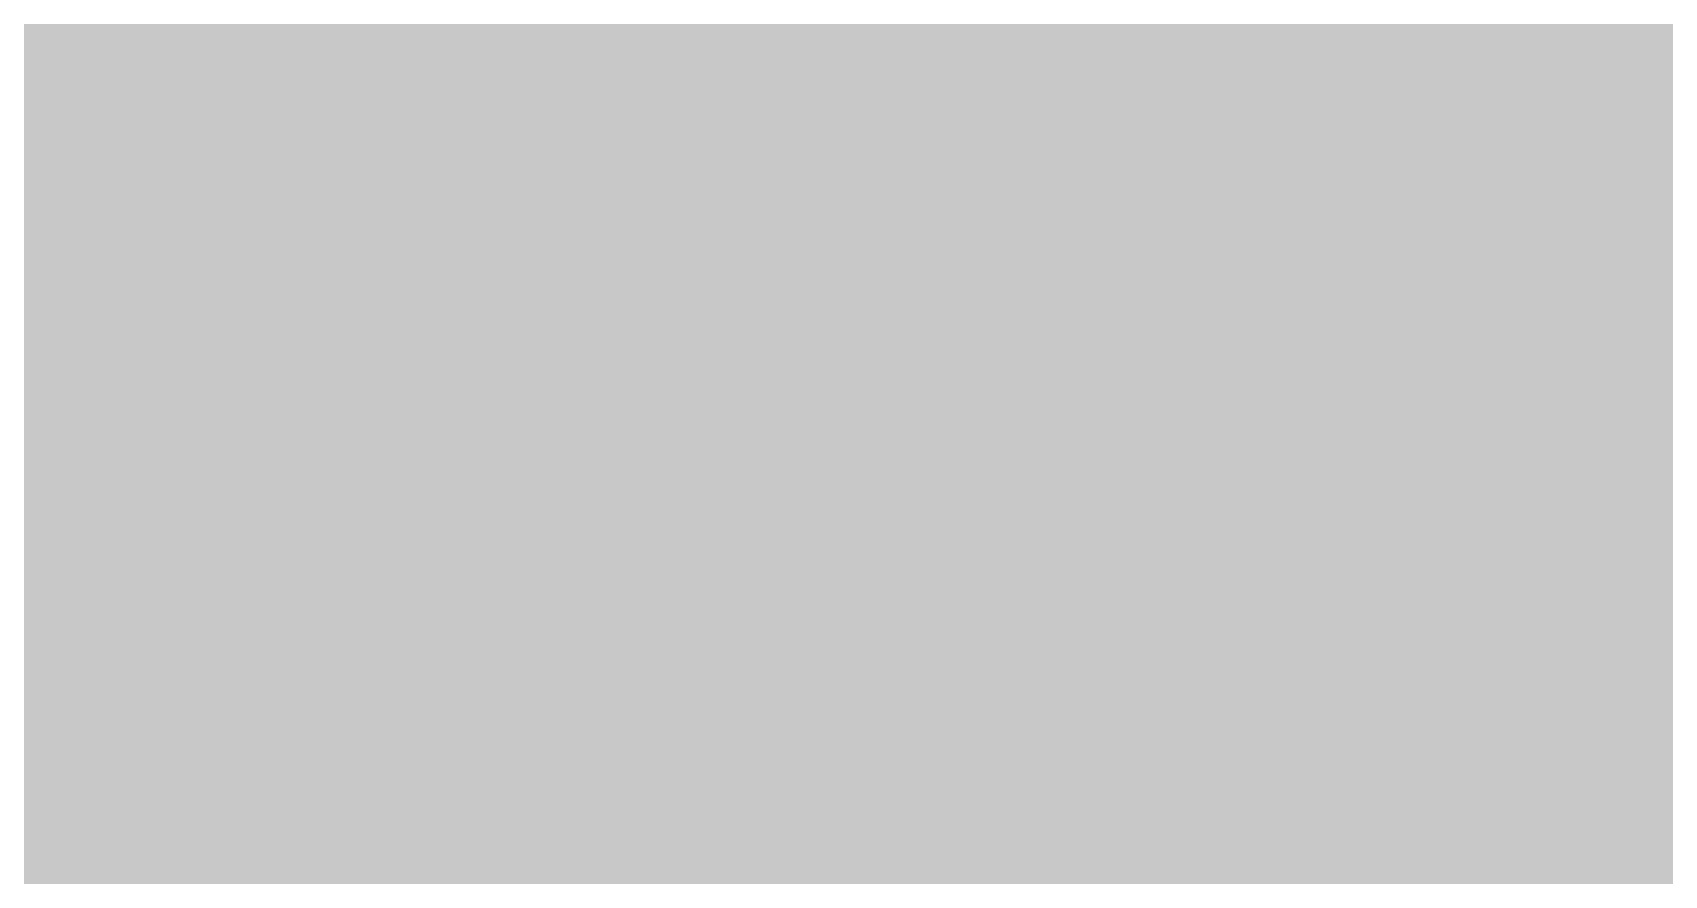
# Model space of a CAD drawing. Extents: x -118 to 4, y -52 to 56.
# Drawn here: x -34.24 to -24.43, y 36.47 to 41.53 of the extents above; entities that cross this region are included whole.
import ezdxf

# ---------------------------------------------------------------- set-up
doc = ezdxf.new("R2010")
doc.units = 0
doc.header["$MEASUREMENT"] = 0
doc.layers.get('0').update_dxf_attribs({"linetype": 'CONTINUOUS'})
for name, color, linetype in [('22-302-0_BOT', 7, 'CONTINUOUS'), ('22-302-0_DRD', 7, 'CONTINUOUS'), ('22-302-0_DRL', 2, 'CONTINUOUS'), ('22-302-0_GND', 1, 'CONTINUOUS'), ('22-302-0_IN1', 3, 'CONTINUOUS'), ('22-302-0_SMB', 5, 'CONTINUOUS'), ('22-302-0_SMT', 10, 'CONTINUOUS'), ('22-302-0_SPB', 14, 'CONTINUOUS'), ('22-302-0_SPT', 9, 'CONTINUOUS'), ('22-302-0_SSB', 12, 'CONTINUOUS'), ('22-302-0_SST', 11, 'CONTINUOUS'), ('22-302-0_TOP', 13, 'CONTINUOUS'), ('THRUHOLE_TAP', 7, 'CONTINUOUS')]:
    doc.layers.add(name, color=color, linetype=linetype)

# ---------------------------------------------------------------- blocks, each defined once
blk = doc.blocks.new('RECTANGLE_4')
blk.add_solid([(0.4064, 0.4826), (0.4064, -0.4826), (-0.4064, 0.4826), (-0.4064, -0.4826)])
blk = doc.blocks.new('ROUND_50')
at = {"const_width": 0.35052}
blk.add_lwpolyline([(-0.17526, 0, 1), (0.17526, 0, 1)], format="xyb", close=True, dxfattribs=at)
blk = doc.blocks.new('RECTANGLE_61')
blk.add_solid([(0.4445, 0.3175), (0.4445, -0.3175), (-0.4445, 0.3175), (-0.4445, -0.3175)])
blk = doc.blocks.new('OBLONG_12')
at = {"const_width": 0.2794}
blk.add_lwpolyline([(0.7493, 0), (-0.7493, 0)], dxfattribs=at)
at = {"const_width": 0.1397}
for points in [[(-0.81915, 0, 1), (-0.67945, 0, 1)], [(0.67945, 0, 1), (0.81915, 0, 1)]]:
    blk.add_lwpolyline(points, format="xyb", close=True, dxfattribs=at)
blk = doc.blocks.new('ROUND_107')
at = {"const_width": 0.10033}
blk.add_lwpolyline([(-0.050164, 0, 1), (0.050164, 0, 1)], format="xyb", close=True, dxfattribs=at)
blk = doc.blocks.new('ROUND_92')
at = {"const_width": 0.0635}
blk.add_lwpolyline([(-0.03175, 0, 1), (0.03175, 0, 1)], format="xyb", close=True, dxfattribs=at)
blk = doc.blocks.new('ROUND_93')
at = {"const_width": 0.50038}
blk.add_lwpolyline([(-0.25019, 0, 1), (0.25019, 0, 1)], format="xyb", close=True, dxfattribs=at)
blk = doc.blocks.new('RECTANGLE_2')
blk.add_solid([(0.4826, 0.4064), (0.4826, -0.4064), (-0.4826, 0.4064), (-0.4826, -0.4064)])
blk = doc.blocks.new('ROUND_98')
at = {"const_width": 0.10033}
blk.add_lwpolyline([(-0.050164, 0, 1), (0.050164, 0, 1)], format="xyb", close=True, dxfattribs=at)

msp = doc.modelspace()

# ---------------------------------------------------------------- linework, layer by layer
at = {"layer": '22-302-0_BOT'}
for points, const_width in [([(-34.29, 42.545), (-34.29, 37.4015)], 0.254), ([(-34.0614, 42.545), (-34.0614, 37.17544)], 0.254), ([(-33.8328, 42.545), (-33.8328, 36.94684)], 0.254), ([(-33.6042, 42.545), (-33.6042, 36.71824)], 0.254), ([(-33.3756, 42.545), (-33.3756, 36.48964)], 0.254), ([(-33.147, 42.545), (-33.147, 36.26104)], 0.254), ([(-32.9184, 42.545), (-32.9184, 36.03244)], 0.254), ([(-32.6898, 42.545), (-32.6898, 35.80384)], 0.254), ([(-32.4612, 42.545), (-32.4612, 35.57524)], 0.254), ([(-32.2326, 42.545), (-32.2326, 35.34664)], 0.254), ([(-32.004, 42.545), (-32.004, 39.22014)], 0.254), ([(-31.7754, 42.545), (-31.7754, 39.46144)], 0.254), ([(-31.5468, 42.545), (-31.5468, 41.54932)], 0.254), ([(-24.765, 41.275), (-24.892, 41.402), (-24.892, 42.164), (-25.019, 42.291), (-29.972, 42.291), (-30.988, 41.275), (-30.988, 39.37), (-31.496, 38.862), (-31.496, 35.179)], 0.635), ([(-24.765, 41.275), (-24.892, 41.402), (-24.892, 42.164)], 0.635), ([(-31.54426, 41.5544), (-36.73856, 41.5544)], 0.254), ([(-25.2222, 41.275), (-25.6032, 41.275)], 0.635), ([(-30.0228, 41.35882), (-30.3657, 41.01592)], 0.254), ([(-30.0228, 41.35882), (-30.0228, 40.4622)], 0.254), ([(-31.60776, 41.3258), (-36.96716, 41.3258)], 0.254), ([(-31.6103, 41.275), (-31.6103, 39.62654)], 0.254), ([(-30.0228, 41.3258), (-30.05582, 41.3258)], 0.254), ([(-26.035, 41.275), (-27.8638, 41.275)], 0.3048), ([(-30.1752, 41.20642), (-30.1752, 38.70706)], 0.254), ([(-29.2862, 41.275), (-29.2862, 41.2242), (-28.194, 40.132), (-27.813, 40.132), (-27.305, 39.624), (-27.305, 39.37)], 0.2032), ([(-26.035, 41.275), (-26.035, 40.005), (-25.4381, 40.005)], 0.2032), ([(-31.6103, 41.0972), (-37.04082, 41.0972)], 0.254), ([(-30.0228, 41.0972), (-30.28442, 41.0972)], 0.254), ([(-30.3657, 41.01592), (-30.3657, 39.37)], 0.254), ([(-31.6103, 40.8686), (-37.09924, 40.8686)], 0.254), ([(-30.0228, 40.8686), (-30.3657, 40.8686)], 0.254), ([(-31.6103, 40.64), (-37.26688, 40.64)], 0.254), ([(-30.0228, 40.64), (-30.3657, 40.64)], 0.254), ([(-31.6103, 40.4114), (-44.10456, 40.4114)], 0.254), ([(-29.04744, 40.4114), (-30.3657, 40.4114)], 0.254), ([(-29.09824, 40.4622), (-30.0228, 40.4622)], 0.254), ([(-29.9466, 40.4622), (-29.9466, 38.9128)], 0.254), ([(-29.718, 40.4622), (-29.718, 38.9128)], 0.254), ([(-29.4894, 40.4622), (-29.4894, 38.9128)], 0.254), ([(-29.2608, 40.4622), (-29.2608, 40.0177)], 0.254), ([(-29.09824, 40.4622), (-28.65374, 40.0177)], 0.254), ([(-29.0322, 40.39616), (-29.0322, 40.0177)], 0.254), ([(-31.6103, 40.1828), (-43.90898, 40.1828)], 0.254), ([(-28.81884, 40.1828), (-30.3657, 40.1828)], 0.254), ([(-28.8036, 40.16756), (-28.8036, 40.0177)], 0.254), ([(-28.65374, 40.0177), (-29.3497, 40.0177)], 0.254), ([(-29.3497, 40.0177), (-29.3497, 38.9128)], 0.254), ([(-31.6103, 39.9542), (-35.18408, 39.9542)], 0.254), ([(-29.3497, 39.9542), (-30.3657, 39.9542)], 0.254), ([(-31.6103, 39.7256), (-35.04692, 39.7256)], 0.254), ([(-29.3497, 39.7256), (-30.3657, 39.7256)], 0.254), ([(-31.6103, 39.62654), (-31.93034, 39.3065)], 0.254), ([(-31.73984, 39.497), (-35.00628, 39.497)], 0.254), ([(-29.3497, 39.497), (-30.3657, 39.497)], 0.254), ([(-29.845, 39.37), (-28.575, 39.37)], 0.635), ([(-29.845, 39.37), (-28.575, 39.37)], 0.635), ([(-27.7622, 39.37), (-28.1432, 39.37)], 0.635), ([(-25.4381, 39.50462), (-27.17038, 39.50462), (-27.305, 39.37)], 0.2032), ([(-31.9659, 39.2684), (-35.04692, 39.2684)], 0.254), ([(-29.3497, 39.2684), (-30.37332, 39.2684)], 0.254), ([(-30.4038, 39.1541), (-30.4038, 38.77564)], 0.254), ([(-32.0929, 39.0398), (-35.18408, 39.0398)], 0.254), ([(-29.3497, 39.0398), (-30.45968, 39.0398)], 0.254), ([(-30.54858, 38.93058), (-30.75686, 38.71976)], 0.254), ([(-29.3497, 38.9128), (-30.0228, 38.9128)], 0.254), ([(-30.0228, 38.9128), (-30.0228, 38.60292)], 0.254), ([(-20.066, 36.703), (-20.955, 37.592), (-22.225, 37.592), (-23.63724, 39.00424), (-25.4381, 39.00424)], 0.2032), ([(-32.1183, 38.8112), (-35.79876, 38.8112)], 0.254), ([(-32.1183, 38.862), (-32.1183, 35.45332)], 0.254), ([(-30.0228, 38.8112), (-30.66542, 38.8112)], 0.254), ([(-30.6324, 38.84422), (-30.6324, 38.76294)], 0.254), ([(-27.8638, 38.1), (-27.8638, 38.0492), (-28.575, 37.338), (-28.575, 35.433), (-29.083, 34.925), (-30.734, 34.925), (-31.242, 34.417), (-31.877, 34.417), (-34.544, 37.084), (-50.165, 37.084), (-51.689, 38.608)], 0.2032), ([(-32.1183, 38.5826), (-36.02736, 38.5826)], 0.254), ([(-25.4381, 38.50386), (-23.77186, 38.50386), (-21.844, 36.576)], 0.2032), ([(-32.1183, 38.354), (-36.25596, 38.354)], 0.254), ([(-32.1183, 38.1254), (-36.48456, 38.1254)], 0.254), ([(-29.2862, 38.1), (-30.48, 38.1)], 0.2032), ([(-29.2862, 38.1), (-30.48, 38.1)], 0.2032), ([(-29.2862, 38.1), (-29.2862, 36.195)], 0.2032), ([(-27.8638, 38.1), (-27.76728, 38.00348), (-25.4381, 38.00348)], 0.2032), ([(-32.1183, 37.8968), (-36.71316, 37.8968)], 0.254), ([(-32.1183, 37.6682), (-36.94176, 37.6682)], 0.254), ([(-32.1183, 37.4396), (-34.34588, 37.4396)], 0.254), ([(-27.8638, 36.195), (-27.686, 36.195), (-26.3779, 37.5031), (-25.4381, 37.5031)], 0.2032), ([(-34.2519, 37.36594), (-32.16656, 35.28314)], 0.254), ([(-32.1183, 37.211), (-34.09696, 37.211)], 0.254), ([(-32.1183, 36.9824), (-33.86836, 36.9824)], 0.254), ([(-32.1183, 36.7538), (-33.63976, 36.7538)], 0.254), ([(-32.1183, 36.5252), (-33.41116, 36.5252)], 0.254)]:
    msp.add_lwpolyline(points, dxfattribs=dict(at, const_width=const_width))
at = {"layer": '22-302-0_BOT', "const_width": 0.254}
for points in [[(-31.42742, 41.71442, 0.1989124), (-31.60943, 41.275)], [(-31.42742, 41.71442, 0.1989124), (-31.60943, 41.275)], [(-31.93542, 39.30142, 0.1989124), (-32.11743, 38.862)], [(-31.93542, 39.30142, 0.1989124), (-32.11743, 38.862)], [(-30.54858, 38.93058, 0.1989124), (-30.36657, 39.37)], [(-30.48, 38.78072, 0.1054192), (-30.75765, 38.72152)], [(-30.0228, 38.60292, 0.1865745), (-30.48, 38.77968)], [(-34.25698, 37.37102, 0.1989124), (-34.544, 37.48991)], [(-34.25698, 37.37102, 0.1989124), (-34.544, 37.48991)]]:
    msp.add_lwpolyline(points, format="xyb", dxfattribs=at)
at = {"layer": '22-302-0_DRD', "const_width": 0.254}
for points in [[(-24.257, 42.799), (-25.527, 41.529)], [(-24.257, 41.529), (-25.527, 42.799)], [(-29.21, 40.005), (-30.48, 38.735)], [(-29.21, 38.735), (-30.48, 40.005)], [(-29.21, 40.005), (-30.48, 38.735)], [(-29.21, 38.735), (-30.48, 40.005)], [(-29.845, 38.735), (-31.115, 37.465)], [(-29.845, 37.465), (-31.115, 38.735)], [(-29.845, 38.735), (-31.115, 37.465)], [(-29.845, 37.465), (-31.115, 38.735)]]:
    msp.add_lwpolyline(points, dxfattribs=at)
at = {"layer": '22-302-0_IN1', "const_width": 0.254}
for points in [[(-32.5882, 55.372), (-32.5882, 33.67278)], [(-32.3596, 55.372), (-32.3596, 33.30702)], [(-32.131, 55.372), (-32.131, 35.4203)], [(-31.9024, 55.372), (-31.9024, 35.72256)], [(-28.9306, 55.372), (-28.9306, 11.72718)], [(-28.702, 55.372), (-28.702, 11.67892)], [(-28.4734, 55.372), (-28.4734, 11.52652)], [(-28.2448, 55.372), (-28.2448, 20.32508)], [(-28.0162, 55.372), (-28.0162, 20.53336)], [(-27.7876, 55.372), (-27.7876, 20.60956)], [(-27.559, 55.372), (-27.559, 20.60702)], [(-27.3304, 55.372), (-27.3304, 20.51812)], [(-27.1018, 55.372), (-27.1018, 20.28698)], [(-26.8732, 55.372), (-26.8732, 10.76452)], [(-26.6446, 55.372), (-26.6446, 21.76272)], [(-26.416, 55.372), (-26.416, 22.02688)], [(-26.1874, 55.372), (-26.1874, 31.91764)], [(-25.9588, 55.372), (-25.9588, 32.10306)], [(-25.7302, 55.372), (-25.7302, 32.17164)], [(-32.8168, 47.48784), (-32.8168, 33.7947)], [(-33.0454, 46.78172), (-33.0454, 33.82518)], [(-33.274, 46.38802), (-33.274, 33.77692)], [(-33.5026, 46.101), (-33.5026, 35.72002)], [(-33.7312, 45.87494), (-33.7312, 36.08578)], [(-33.9598, 45.6946), (-33.9598, 36.2077)], [(-34.1884, 45.54728), (-34.1884, 36.23818)], [(-31.6738, 43.42638), (-31.6738, 35.83432)], [(-30.5308, 43.46702), (-30.5308, 25.43556)], [(-30.3022, 43.46702), (-30.3022, 39.87292)], [(-29.1592, 43.42638), (-29.1592, 32.26308)], [(-31.4452, 43.22064), (-31.4452, 35.85718)], [(-30.7594, 43.23588), (-30.7594, 25.5143)], [(-30.0736, 43.23588), (-30.0736, 40.01008)], [(-29.3878, 43.22064), (-29.3878, 39.87292)], [(-31.2166, 43.1419), (-31.2166, 35.79876)], [(-30.988, 43.14698), (-30.988, 35.63112)], [(-29.845, 43.14698), (-29.845, 40.05072)], [(-29.6164, 43.1419), (-29.6164, 40.01008)], [(-25.5016, 41.86174), (-25.5016, 32.15894)], [(-24.3586, 41.74236), (-24.3586, 10.76198)], [(-25.273, 41.60012), (-25.273, 32.05988)], [(-24.5872, 41.55694), (-24.5872, 12.45108)], [(-25.1333, 41.529), (-37.15512, 41.529)], [(-25.0444, 41.50106), (-25.0444, 31.79572)], [(-24.8158, 41.48836), (-24.8158, 28.31592)], [(-7.54888, 41.529), (-24.64816, 41.529)], [(-7.64794, 41.3004), (-37.05606, 41.3004)], [(-7.66064, 41.0718), (-37.04336, 41.0718)], [(-23.48992, 40.8432), (-37.11194, 40.8432)], [(-23.62708, 40.6146), (-37.29736, 40.6146)], [(-23.66772, 40.386), (-44.07916, 40.386)], [(-23.62708, 40.1574), (-35.52444, 40.1574)], [(-30.23108, 39.9288), (-35.16122, 39.9288)], [(-23.48992, 39.9288), (-29.45638, 39.9288)], [(-30.43936, 39.7002), (-35.03676, 39.7002)], [(-12.23518, 39.7002), (-29.25064, 39.7002)], [(-30.51556, 39.4716), (-35.00628, 39.4716)], [(-20.79752, 39.4716), (-29.1719, 39.4716)], [(-30.51302, 39.243), (-35.05708, 39.243)], [(-20.94992, 39.243), (-29.17698, 39.243)], [(-30.42412, 39.0144), (-35.20694, 39.0144)], [(-20.99818, 39.0144), (-29.26588, 39.0144)], [(-30.3022, 38.86708), (-30.3022, 32.22498)], [(-29.3878, 38.86708), (-29.3878, 32.47136)], [(-30.19298, 38.7858), (-42.19702, 38.7858)], [(-30.0736, 38.72992), (-30.0736, 32.45612)], [(-29.6164, 38.72992), (-29.6164, 32.54756)], [(-20.9677, 38.7858), (-29.49702, 38.7858)], [(-29.845, 38.68928), (-29.845, 32.54502)], [(-20.84578, 38.5572), (-43.90898, 38.5572)], [(-20.48002, 38.3286), (-44.10456, 38.3286)], [(-18.59788, 38.1), (-44.42714, 38.1)], [(-18.69694, 37.8714), (-53.9369, 37.8714)], [(-18.70964, 37.6428), (-54.01564, 37.6428)], [(-23.96998, 37.4142), (-54.22138, 37.4142)], [(-24.20112, 37.1856), (-60.15228, 37.1856)], [(-24.29002, 36.957), (-54.74716, 36.957)], [(-24.29256, 36.7284), (-47.96536, 36.7284)], [(-24.21636, 36.4998), (-47.77994, 36.4998)]]:
    msp.add_lwpolyline(points, dxfattribs=at)
for points in [[(-25.57272, 42.164, 0.4142136), (-24.892, 41.48328)], [(-24.892, 41.48328, 0.4142136), (-24.21128, 42.164)], [(-29.845, 40.05072, 0.4142136), (-30.52572, 39.37)], [(-29.16428, 39.37, 0.4142136), (-29.845, 40.05072)], [(-30.52572, 39.37, 0.4142136), (-29.845, 38.68928)], [(-29.845, 38.68928, 0.4142136), (-29.16428, 39.37)]]:
    msp.add_lwpolyline(points, format="xyb", dxfattribs=at)
at = {"layer": '22-302-0_SSB', "const_width": 0.1524}
for points in [[(-30.0355, 42.1005), (-27.1145, 42.1005), (-27.1145, 40.4622), (-30.0355, 40.4622), (-30.0355, 42.1005)], [(-31.60014, 40.82542), (-31.60014, 41.84142), (-31.48076, 41.67124)], [(-32.55772, 41.16324), (-32.08274, 41.16324), (-32.31896, 41.84142), (-32.43834, 41.84142), (-32.43834, 40.82542)], [(-30.99816, 40.99306), (-30.93974, 40.82542), (-30.58414, 40.82542), (-30.52572, 40.99306), (-30.52572, 41.67124), (-30.58414, 41.84142), (-30.93974, 41.84142), (-30.99816, 41.67124)], [(-31.71952, 40.82542), (-31.48076, 40.82542)], [(-30.0355, 38.9255), (-27.1145, 38.9255), (-27.1145, 37.2872), (-30.0355, 37.2872), (-30.0355, 38.9255)], [(-31.60014, 37.65042), (-31.60014, 38.66642), (-31.48076, 38.49624)], [(-32.26054, 37.65042), (-32.14116, 37.81806), (-32.08274, 37.98824), (-32.08274, 38.32606), (-32.14116, 38.49624), (-32.26054, 38.66642), (-32.37992, 38.66642), (-32.49676, 38.49624), (-32.55772, 38.32606), (-32.55772, 37.98824), (-32.49676, 37.81806), (-32.37992, 37.65042), (-32.26054, 37.65042)], [(-30.52572, 38.15842), (-30.88132, 38.15842), (-30.99816, 38.32606), (-30.99816, 38.49624), (-30.88132, 38.66642), (-30.52572, 38.66642), (-30.52572, 37.65042)], [(-30.82036, 38.15842), (-30.99816, 37.65042)], [(-31.71952, 37.65042), (-31.48076, 37.65042)], [(-30.0355, 37.0205), (-27.1145, 37.0205), (-27.1145, 35.3822), (-30.0355, 35.3822), (-30.0355, 37.0205)], [(-31.90494, 36.12642), (-31.54934, 36.12642), (-31.49092, 36.29406), (-31.49092, 36.46424), (-31.54934, 36.63442), (-31.90494, 36.63442), (-31.96336, 36.46424), (-31.96336, 36.29406), (-31.72714, 35.61842)], [(-30.65272, 36.12642), (-31.00832, 36.12642), (-31.12516, 36.29406), (-31.12516, 36.46424), (-31.00832, 36.63442), (-30.65272, 36.63442), (-30.65272, 35.61842)]]:
    msp.add_lwpolyline(points, dxfattribs=at)
at = {"layer": '22-302-0_SST', "const_width": 0.1524}
for points in [[(-35.7505, 42.7355), (-35.7505, 39.8145), (-34.1122, 39.8145), (-34.1122, 42.7355), (-35.7505, 42.7355)], [(-33.8455, 42.7355), (-33.8455, 39.8145), (-32.2072, 39.8145), (-32.2072, 42.7355), (-33.8455, 42.7355)], [(-31.9405, 42.7355), (-31.9405, 39.8145), (-30.3022, 39.8145), (-30.3022, 42.7355), (-31.9405, 42.7355)], [(-33.8455, 39.5605), (-33.8455, 36.6395), (-32.2072, 36.6395), (-32.2072, 39.5605), (-33.8455, 39.5605)], [(-27.1145, 36.6395), (-27.1145, 39.5605), (-28.7528, 39.5605), (-28.7528, 36.6395), (-27.1145, 36.6395)], [(-31.30042, 39.22014), (-31.46806, 39.27856), (-31.63824, 39.27856), (-31.80842, 39.22014), (-31.80842, 38.86454), (-31.63824, 38.80612), (-31.46806, 38.80612), (-31.30042, 38.86454), (-31.30042, 39.22014), (-31.13024, 39.27856), (-30.96006, 39.27856), (-30.79242, 39.22014), (-30.79242, 38.86454), (-30.96006, 38.80612), (-31.13024, 38.80612), (-31.30042, 38.86454)], [(-26.1874, 39.12108), (-26.35758, 39.1795), (-26.52776, 39.1795), (-26.6954, 39.12108), (-26.6954, 38.76548), (-26.52776, 38.70706), (-26.35758, 38.70706), (-26.1874, 38.76548), (-26.1874, 39.12108), (-26.01976, 39.1795), (-25.84958, 39.1795), (-25.6794, 39.12108), (-25.6794, 38.76548), (-25.84958, 38.70706), (-26.01976, 38.70706), (-26.1874, 38.76548)], [(-30.79242, 38.44036), (-30.79242, 37.96792), (-31.46806, 38.44036), (-31.63824, 38.44036), (-31.80842, 38.38194), (-31.80842, 38.02634), (-31.63824, 37.96792)], [(-25.6794, 37.9857), (-26.6954, 38.3413), (-26.6954, 37.86886)], [(-31.30042, 37.12972), (-31.30042, 37.48532), (-31.46806, 37.60216), (-31.63824, 37.60216), (-31.80842, 37.48532), (-31.80842, 37.12972), (-30.79242, 37.12972)], [(-31.30042, 37.42436), (-30.79242, 37.60216)], [(-26.1874, 37.03066), (-26.1874, 37.38626), (-26.35758, 37.5031), (-26.52776, 37.5031), (-26.6954, 37.38626), (-26.6954, 37.03066), (-25.6794, 37.03066)], [(-26.1874, 37.3253), (-25.6794, 37.5031)]]:
    msp.add_lwpolyline(points, dxfattribs=at)
at = {"layer": '22-302-0_TOP'}
for points, const_width in [([(-57.277, 50.038), (-54.61, 50.038), (-54.102, 50.546), (-42.545, 50.546), (-41.148, 49.149), (-41.148, 45.085), (-39.243, 43.18), (-38.227, 43.18), (-36.322, 41.275), (-21.59, 41.275), (-19.304, 38.989), (-19.304, 38.862)], 0.2032), ([(-26.60904, 40.79748), (-30.25648, 40.79748)], 0.254), ([(-30.25648, 40.79748), (-30.25648, 39.96944)], 0.254), ([(-26.61666, 40.7924), (-30.25648, 40.7924)], 0.254), ([(-30.1752, 40.79748), (-30.1752, 40.0177)], 0.254), ([(-29.9466, 40.79748), (-29.9466, 40.08882)], 0.254), ([(-29.718, 40.79748), (-29.718, 40.08374)], 0.254), ([(-29.4894, 40.79748), (-29.4894, 40.00246)], 0.254), ([(-29.2608, 40.79748), (-29.2608, 39.8018)], 0.254), ([(-29.0322, 40.79748), (-29.0322, 37.91712)], 0.254), ([(-28.8036, 40.79748), (-28.8036, 37.91712)], 0.254), ([(-28.575, 40.79748), (-28.575, 39.59352)], 0.254), ([(-28.3464, 40.79748), (-28.3464, 39.59352)], 0.254), ([(-28.1178, 40.79748), (-28.1178, 39.59352)], 0.254), ([(-27.8892, 40.79748), (-27.8892, 39.59352)], 0.254), ([(-27.6606, 40.79748), (-27.6606, 39.76624)], 0.254), ([(-27.432, 40.79748), (-27.432, 39.99484)], 0.254), ([(-27.2034, 40.79748), (-27.2034, 40.22344)], 0.254), ([(-26.9748, 40.79748), (-26.9748, 40.45204)], 0.254), ([(-26.7462, 40.79748), (-26.7462, 40.68064)], 0.254), ([(-26.70302, 40.72382), (-27.83332, 39.59352)], 0.254), ([(-33.02, 40.5638), (-34.925, 40.5638)], 0.2032), ([(-33.02, 38.8112), (-31.8008, 38.8112), (-31.115, 39.497), (-31.115, 40.5638)], 0.2032), ([(-26.86304, 40.5638), (-30.25648, 40.5638)], 0.254), ([(-27.09164, 40.3352), (-30.25648, 40.3352)], 0.254), ([(-22.987, 40.386), (-26.3652, 40.386), (-27.94, 38.8112)], 0.2032), ([(-27.32024, 40.1066), (-30.25648, 40.1066)], 0.254), ([(-27.54884, 39.878), (-29.3243, 39.878)], 0.254), ([(-30.44444, 39.78148), (-30.63748, 39.78148)], 0.254), ([(-30.63748, 39.78148), (-30.63748, 39.497)], 0.254), ([(-30.6324, 39.78148), (-30.6324, 37.91712)], 0.254), ([(-30.51556, 39.6494), (-30.63748, 39.6494)], 0.254), ([(-27.77744, 39.6494), (-29.17444, 39.6494)], 0.254), ([(-28.79852, 39.59352), (-28.79852, 38.17112)], 0.254), ([(-27.83332, 39.59352), (-28.79852, 39.59352)], 0.254), ([(-30.5689, 39.4208), (-30.64256, 39.4208)], 0.254), ([(-28.79852, 39.4208), (-29.1211, 39.4208)], 0.254), ([(-30.54858, 39.1922), (-30.7467, 39.1922)], 0.254), ([(-28.79852, 39.1922), (-29.14142, 39.1922)], 0.254), ([(-30.77718, 39.15918), (-31.46044, 38.47592)], 0.254), ([(-30.861, 39.07536), (-30.861, 37.91712)], 0.254), ([(-36.83, 27.8638), (-36.83, 27.686), (-31.75, 22.606), (-29.591, 22.606), (-28.575, 23.622), (-28.575, 28.829), (-26.924, 30.48), (-26.924, 34.671), (-22.606, 38.989), (-20.32, 38.989)], 0.2032), ([(-30.44698, 38.9636), (-30.97276, 38.9636)], 0.254), ([(-30.4038, 38.90518), (-30.4038, 37.91712)], 0.254), ([(-29.2608, 38.9382), (-29.2608, 37.91712)], 0.254), ([(-28.79852, 38.9636), (-29.24302, 38.9636)], 0.254), ([(-31.0896, 38.84676), (-31.0896, 37.91712)], 0.254), ([(-35.57524, 37.465), (-35.57524, 38.46576), (-35.2298, 38.8112), (-33.02, 38.8112)], 0.2032), ([(-30.19806, 38.735), (-31.20136, 38.735)], 0.254), ([(-30.1752, 38.7223), (-30.1752, 37.91712)], 0.254), ([(-28.79852, 38.735), (-29.49194, 38.735)], 0.254), ([(-29.4894, 38.735), (-29.4894, 37.91712)], 0.254), ([(-31.3182, 38.61816), (-31.3182, 37.91712)], 0.254), ([(-29.9466, 38.65118), (-29.9466, 37.91712)], 0.254), ([(-29.718, 38.65372), (-29.718, 37.91712)], 0.254), ([(-28.79852, 38.5064), (-31.42996, 38.5064)], 0.254), ([(-32.16148, 38.33368), (-32.16148, 38.17112)], 0.254), ([(-31.8008, 38.33368), (-32.16148, 38.33368)], 0.254), ([(-32.004, 38.33368), (-32.004, 37.91712)], 0.254), ([(-31.7754, 38.33368), (-31.7754, 37.91712)], 0.254), ([(-31.5468, 38.4048), (-31.5468, 37.91712)], 0.254), ([(-28.79852, 38.2778), (-32.16148, 38.2778)], 0.254), ([(-32.16148, 38.17112), (-32.16148, 38.02888)], 0.254), ([(-28.79852, 38.17112), (-28.79852, 38.02888)], 0.254), ([(-28.79852, 38.0492), (-32.16148, 38.0492)], 0.254), ([(-32.16148, 38.02888), (-32.16148, 37.91712)], 0.254), ([(-28.79852, 38.02888), (-28.79852, 37.91712)], 0.254), ([(-28.79852, 37.91712), (-32.16148, 37.91712)], 0.254), ([(-34.925, 37.465), (-33.0962, 37.465), (-33.02, 37.3888)], 0.3048), ([(-27.94, 37.3888), (-33.02, 37.3888)], 0.3048)]:
    msp.add_lwpolyline(points, dxfattribs=dict(at, const_width=const_width))
at = {"layer": '22-302-0_TOP', "const_width": 0.254}
for points in [[(-26.60904, 40.79748, 0.0626927), (-26.70341, 40.72421)], [(-29.845, 40.09644, 0.1515358), (-30.25612, 39.96891)], [(-29.11856, 39.37, 0.4142136), (-29.845, 40.09644)], [(-30.44444, 39.78148, 0.1515361), (-30.57208, 39.37)], [(-30.77718, 39.15918, 0.1989124), (-30.63725, 39.497)], [(-30.77718, 39.15918, 0.1989124), (-30.63725, 39.497)], [(-30.57144, 39.37, 0.4142136), (-29.845, 38.64356)], [(-29.845, 38.64356, 0.4142136), (-29.11856, 39.37)], [(-31.8008, 38.33368, 0.1989124), (-31.46314, 38.47354)]]:
    msp.add_lwpolyline(points, format="xyb", dxfattribs=at)

# ---------------------------------------------------------------- block references
at = {"layer": '22-302-0_BOT'}
for name, p in [('RECTANGLE_4', (-29.2862, 41.275)), ('RECTANGLE_4', (-27.8638, 41.275)), ('RECTANGLE_61', (-26.035, 41.275)), ('RECTANGLE_61', (-24.765, 41.275)), ('OBLONG_12', (-25.4381, 40.005)), ('ROUND_50', (-29.845, 39.37)), ('RECTANGLE_61', (-28.575, 39.37)), ('RECTANGLE_61', (-27.305, 39.37)), ('OBLONG_12', (-25.4381, 39.50462)), ('OBLONG_12', (-25.4381, 39.00424)), ('OBLONG_12', (-25.4381, 38.50386)), ('RECTANGLE_4', (-29.2862, 38.1)), ('RECTANGLE_4', (-27.8638, 38.1)), ('ROUND_50', (-30.48, 38.1)), ('OBLONG_12', (-25.4381, 38.00348)), ('OBLONG_12', (-25.4381, 37.5031)), ('OBLONG_12', (-25.4381, 37.00272)), ('RECTANGLE_4', (-29.2862, 36.195)), ('RECTANGLE_4', (-27.8638, 36.195)), ('OBLONG_12', (-25.4381, 36.50234))]:
    msp.add_blockref(name, p, dxfattribs=at)
at = {"layer": '22-302-0_DRL'}
for p in [(-29.845, 39.37), (-30.48, 38.1)]:
    msp.add_blockref('ROUND_107', p, dxfattribs=at)
at = {"layer": '22-302-0_GND'}
for name, p in [('ROUND_92', (-29.845, 39.37)), ('ROUND_93', (-30.48, 38.1))]:
    msp.add_blockref(name, p, dxfattribs=at)
at = {"layer": '22-302-0_IN1'}
for p in [(-29.845, 39.37), (-30.48, 38.1)]:
    msp.add_blockref('ROUND_50', p, dxfattribs=at)
at = {"layer": '22-302-0_SMB'}
for name, p in [('RECTANGLE_4', (-29.2862, 41.275)), ('RECTANGLE_4', (-27.8638, 41.275)), ('OBLONG_12', (-25.4381, 40.005)), ('OBLONG_12', (-25.4381, 39.50462)), ('OBLONG_12', (-25.4381, 39.00424)), ('OBLONG_12', (-25.4381, 38.50386)), ('RECTANGLE_4', (-29.2862, 38.1)), ('RECTANGLE_4', (-27.8638, 38.1)), ('OBLONG_12', (-25.4381, 38.00348)), ('OBLONG_12', (-25.4381, 37.5031)), ('OBLONG_12', (-25.4381, 37.00272)), ('RECTANGLE_4', (-29.2862, 36.195)), ('RECTANGLE_4', (-27.8638, 36.195)), ('OBLONG_12', (-25.4381, 36.50234))]:
    msp.add_blockref(name, p, dxfattribs=at)
at = {"layer": '22-302-0_SMT'}
for p in [(-33.02, 40.5638), (-31.115, 40.5638), (-33.02, 38.8112), (-27.94, 38.8112), (-33.02, 37.3888), (-27.94, 37.3888)]:
    msp.add_blockref('RECTANGLE_2', p, dxfattribs=at)
at = {"layer": '22-302-0_SPB'}
for name, p in [('RECTANGLE_4', (-29.2862, 41.275)), ('RECTANGLE_4', (-27.8638, 41.275)), ('OBLONG_12', (-25.4381, 40.005)), ('OBLONG_12', (-25.4381, 39.50462)), ('OBLONG_12', (-25.4381, 39.00424)), ('OBLONG_12', (-25.4381, 38.50386)), ('RECTANGLE_4', (-29.2862, 38.1)), ('RECTANGLE_4', (-27.8638, 38.1)), ('OBLONG_12', (-25.4381, 38.00348)), ('OBLONG_12', (-25.4381, 37.5031)), ('OBLONG_12', (-25.4381, 37.00272)), ('RECTANGLE_4', (-29.2862, 36.195)), ('RECTANGLE_4', (-27.8638, 36.195)), ('OBLONG_12', (-25.4381, 36.50234))]:
    msp.add_blockref(name, p, dxfattribs=at)
at = {"layer": '22-302-0_SPT'}
for p in [(-33.02, 40.5638), (-31.115, 40.5638), (-33.02, 38.8112), (-27.94, 38.8112), (-33.02, 37.3888), (-27.94, 37.3888)]:
    msp.add_blockref('RECTANGLE_2', p, dxfattribs=at)
at = {"layer": '22-302-0_TOP'}
for name, p in [('RECTANGLE_2', (-33.02, 40.5638)), ('RECTANGLE_2', (-31.115, 40.5638)), ('ROUND_50', (-29.845, 39.37)), ('RECTANGLE_2', (-33.02, 38.8112)), ('RECTANGLE_2', (-27.94, 38.8112)), ('ROUND_50', (-30.48, 38.1)), ('RECTANGLE_2', (-33.02, 37.3888)), ('RECTANGLE_2', (-27.94, 37.3888))]:
    msp.add_blockref(name, p, dxfattribs=at)
at = {"layer": 'THRUHOLE_TAP'}
for p in [(-29.845, 39.37), (-30.48, 38.1)]:
    msp.add_blockref('ROUND_98', p, dxfattribs=at)

doc.saveas('drawing.dxf')
